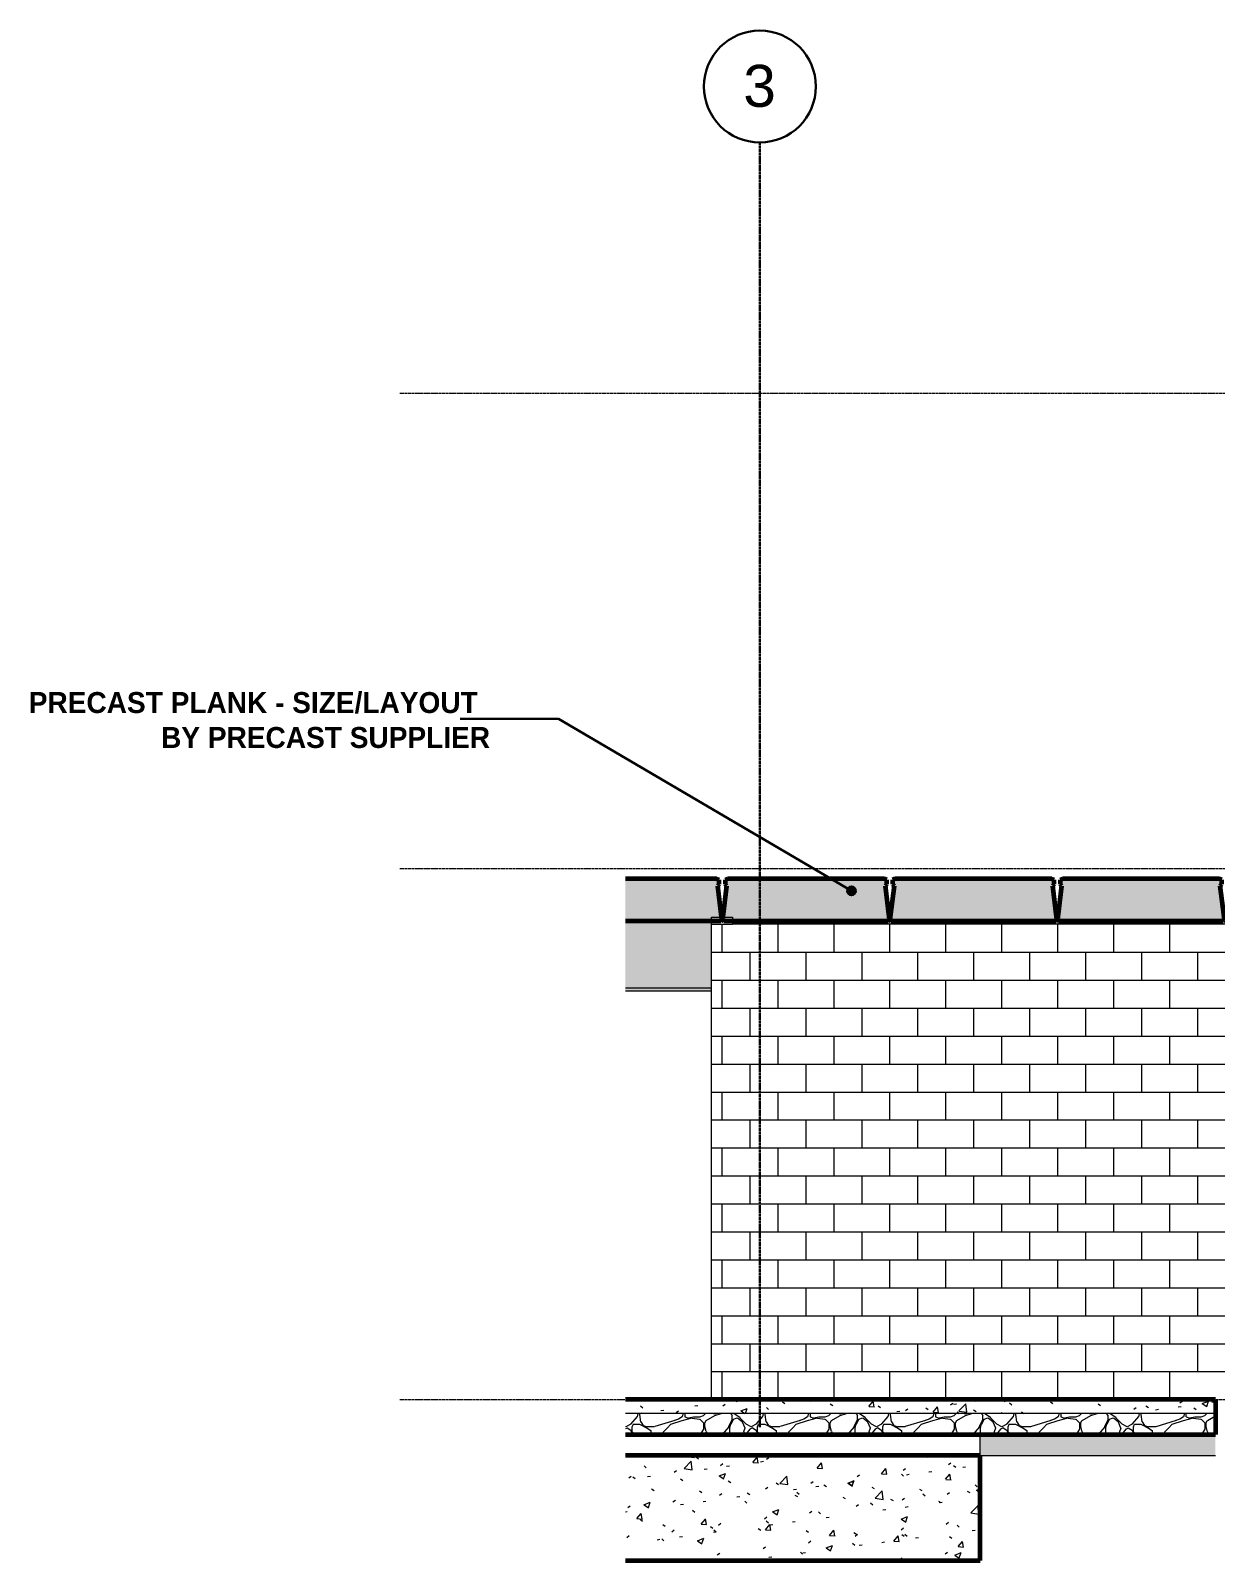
# Model space of a CAD drawing. Header units: inches. Extents: x 2619 to 6090, y -258 to 503.
# Drawn here: x 2618.8 to 2957.6, y -198 to 239.7 of the extents above; entities that cross this region are included whole.
import ezdxf

# ---------------------------------------------------------------- set-up
doc = ezdxf.new("R2010")
doc.units = ezdxf.units.IN
doc.header["$MEASUREMENT"] = 0
doc.linetypes.add('Grid Line 1_2_', pattern=[0.875, 0.5, -0.125, 0.125, -0.125])
for name, color, linetype, lineweight in [('A-ANNO-IDEN', 131, 'Continuous', 30), ('A-FLOR', 192, 'Continuous', 18), ('A-FLOR-LEVL', 51, 'Continuous', 9), ('A-FLOR-MCUT', 51, 'Continuous', 18), ('A-FLOR-PATT', 8, 'Continuous', 60), ('A-WALL-PATT', 111, 'Continuous', 18), ('S-BEAM', 12, 'Continuous', 9), ('S-FNDN', 32, 'Continuous', 18), ('S-GRID', 1, 'Continuous', 9), ('S-GRID-IDEN', 1, 'Continuous', 30)]:
    doc.layers.add(name, color=color, linetype=linetype, lineweight=lineweight)
doc.styles.add('Arial', font='arial.ttf', dxfattribs={"height": 12})
doc.styles.add('Century Gothic_B', font='', dxfattribs={"height": 6})
doc.styles.get('Century Gothic_B').set_extended_font_data('Century Gothic', bold=True)
pattern_1 = [(50, (3697.257, 0), (18.36206, -1.60683), [1.92, -21.12]), (355, (3697.257, 0), (-3.55226, 19.25587), [1.536, -16.896]), (100.451, (3698.787, -0.134), (14.8102, 17.6493), [1.632, -17.949]), (46.184, (3697.257, 5.12), (27.32125, -4.2376), [2.88, -31.68]), (96.636, (3699.534, 4.767), (23.9275, 24.9372), [2.448, -26.924]), (351.184, (3697.257, 5.12), (23.92765, 24.9374), [2.304, -25.344]), (21, (3699.817, 3.84), (15.2808, -10.30746), [1.92, -21.12]), (326, (3699.817, 3.84), (6.22856, 18.56374), [1.536, -16.896]), (71.451, (3701.09, 2.981), (21.50985, 8.25628), [1.632, -17.949]), (37.5, (3697.257, 0), (0.311095, 8.522537), [0.845, -15.846, 0.845, -16.307, -16.96]), (37.5, (3697.257, 0), (0.311095, 8.522537), [-33.843, 0.845, -16.115]), (7.5, (3697.257, 0), (6.73464, 10.09743), [0.845, -8.934, 0.845, -15.462, -6.464]), (7.5, (3697.257, 0), (6.73464, 10.09743), [-26.086, 0.845, -5.619]), (327.5, (3691.548, 0), (13.666107, -0.577186), [0.845, -5.555, 0.845, -19.123, -26.496]), (327.5, (3691.548, 0), (13.666107, -0.577186), [-26.368, 0.845, -25.651]), (317.5, (3688.988, 0), (14.92985, 2.56286), [0.845, -7.475, 0.845, -12.416, -18.816]), (317.5, (3688.988, 0), (14.92985, 2.56286), [-21.581, 0.845, -17.971])]
pattern_2 = [(0, (2816.511, -152), (0, 8), []), (90, (2816.511, -152), (-8, 8), [8, -8])]

# ---------------------------------------------------------------- blocks, each defined once
blk = doc.blocks.new('Zapata-Rectangular - FT106 - 10-6x10-6x2-6-1717655-ELEVATION - RAMP - WEST WALL')
at = {"layer": 'S-FNDN', "lineweight": 9}
h = blk.add_hatch(dxfattribs=at)
h.set_pattern_fill('FP_1', color=256, style=0, pattern_type=2)
h.set_pattern_definition(pattern_1)
h.paths.add_polyline_path([(2788.86, -198), (2890.32, -198), (2890.32, -168), (2788.86, -168)], flags=0)
at = {"layer": 'S-FNDN', "lineweight": 60}
for p, q in [((2890.32, -168), (2788.86, -168)), ((2890.32, -198), (2890.32, -168)), ((2788.86, -198), (2890.32, -198))]:
    blk.add_line(p, q, dxfattribs=at)
blk = doc.blocks.new('034100 - Precast Structural Concrete - Solid Plank - 12_-1871086-ELEVATION - RAMP - WEST WALL')
at = {"layer": 'S-BEAM', "transparency": 33554432}
blk.add_hatch(color=10, dxfattribs=at).paths.add_polyline_path([(3104.26, -15), (3151.31, -15), (3151.68, -14.69), (3151.73, -14.21), (3151.55, -14.21), (3151.55, -13.74), (3150.49, -4.97), (3150.88, -4.57), (3150.88, -3.31), (3150.19, -3), (3105.38, -3), (3104.69, -3.31), (3104.69, -4.57), (3105.08, -4.97), (3104.02, -13.82), (3104.02, -14.21), (3103.84, -14.21), (3103.88, -14.69)], flags=0)
at = {"layer": 'S-BEAM', "lineweight": 60}
for p, q in [((3105.38, -3), (3104.69, -3.31)), ((3104.69, -3.31), (3104.69, -4.57)), ((3150.19, -3), (3105.38, -3)), ((3150.88, -3.31), (3150.19, -3)), ((3150.88, -4.57), (3150.88, -3.31)), ((3105.08, -4.97), (3104.02, -13.74)), ((3104.69, -4.57), (3105.08, -4.97)), ((3150.49, -4.97), (3150.88, -4.57)), ((3151.55, -13.74), (3150.49, -4.97)), ((3104.02, -14.21), (3103.84, -14.21)), ((3103.84, -14.21), (3103.88, -14.69)), ((3103.88, -14.69), (3104.26, -15)), ((3104.02, -13.74), (3104.02, -13.82)), ((3104.02, -13.82), (3104.02, -14.21)), ((3104.26, -15), (3151.31, -15)), ((3151.31, -15), (3151.68, -14.69)), ((3151.55, -14.21), (3151.55, -13.74)), ((3151.73, -14.21), (3151.55, -14.21)), ((3151.68, -14.69), (3151.73, -14.21))]:
    blk.add_line(p, q, dxfattribs=at)
blk = doc.blocks.new('034100 - Precast Structural Concrete - Solid Plank - 12_-V1-ELEVATION - RAMP - WEST WALL')
at = {"layer": 'S-BEAM', "transparency": 33554432}
blk.add_hatch(color=10, dxfattribs=at).paths.add_polyline_path([(2816.14, -15), (2816.51, -14.69), (2816.55, -14.21), (2816.37, -14.21), (2816.37, -13.74), (2815.31, -4.97), (2815.71, -4.57), (2815.71, -3.31), (2815.01, -3), (2788.86, -3), (2788.86, -15)], flags=0)
at = {"layer": 'S-BEAM', "lineweight": 60}
for p, q in [((2815.01, -3), (2788.86, -3)), ((2815.71, -3.31), (2815.01, -3)), ((2815.71, -4.57), (2815.71, -3.31)), ((2815.31, -4.97), (2815.71, -4.57)), ((2816.37, -13.74), (2815.31, -4.97)), ((2788.86, -15), (2816.14, -15)), ((2816.14, -15), (2816.51, -14.69)), ((2816.37, -14.21), (2816.37, -13.74)), ((2816.55, -14.21), (2816.37, -14.21)), ((2816.51, -14.69), (2816.55, -14.21))]:
    blk.add_line(p, q, dxfattribs=at)
blk = doc.blocks.new('Thickened Slab - TS-1726195-ELEVATION - RAMP - WEST WALL')
at = {"layer": 'S-BEAM', "transparency": 33554432}
blk.add_hatch(color=9, dxfattribs=at).paths.add_polyline_path([(2957.55, -168), (2957.55, -162), (2890.32, -162), (2890.32, -168)], flags=0)
at = {"layer": 'S-BEAM', "color": 254}
for q in [(2890.32, -162), (2957.55, -168)]:
    blk.add_line((2890.32, -168), q, dxfattribs=at)
blk = doc.blocks.new('Grid - Grid Head - Circle-1738874-ELEVATION - RAMP - WEST WALL')
at = {"layer": 'S-GRID-IDEN'}
for start, end in [(0, 180), (180, 360)]:
    blk.add_arc((3481.32, 223.69), 16, start, end, dxfattribs=at)

msp = doc.modelspace()

# ---------------------------------------------------------------- hatches: boundary and pattern name
at = {"layer": 'A-ANNO-IDEN'}
h = msp.add_hatch(color=256, dxfattribs=at)
edge = h.paths.add_edge_path(flags=0)
edge.add_arc((2853.51304, -6.44832), 1.25, 0, 360)
at = {"layer": 'A-FLOR-PATT', "lineweight": 9}
h = msp.add_hatch(dxfattribs=at)
h.set_pattern_fill('FP_1', color=256, style=0, pattern_type=2)
h.set_pattern_definition(pattern_1)
h.paths.add_polyline_path([(2788.86122, -156), (2957.55421, -156), (2957.55421, -152), (2788.86122, -152)], flags=0)
h = msp.add_hatch(dxfattribs=at)
h.set_pattern_fill('FP_2', color=256, style=0, pattern_type=2)
h.set_pattern_definition([(212.005, (3695.107, 5.375), (-107.493804, -71.661392), [3.38, -334.649]), (213.69, (3697.257, 6.808), (-35.83118, -35.83137), [2.584, -126.607]), (198.435, (3698.332, 7.166), (-71.66161, -35.8312), [1.133, -112.175]), (180, (3699.765, 7.166), (-4e-15, -35.831), [1.433, -34.398]), (161.565, (3700.84, 6.808), (-35.83082, -0.00028), [1.133, -112.175]), (333.435, (3701.198, 32.606), (35.83075, 3e-05), [1.602, -78.518]), (296.565, (3700.84, 33.323), (35.83072, -35.83079), [0.801, -79.319]), (270, (3700.84, 35.114), (35.831, 2e-15), [1.792, -34.039]), (186.34, (3701.198, 11.824), (-286.648447, -35.830206), [3.245, -321.219]), (296.565, (3709.081, 34.039), (35.83072, -35.83079), [0.801, -79.319]), (303.69, (3708.364, 35.114), (35.83137, -35.83118), [1.292, -127.899]), (229.399, (3714.097, 19.349), (-179.154167, -214.986598), [3.303, -327.042]), (243.435, (3715.172, 21.499), (3e-05, -35.83075), [2.404, -77.717]), (213.69, (3727.713, 17.557), (-35.83118, -35.83137), [1.292, -127.899]), (33.69, (3716.964, 7.525), (35.83118, 35.83137), [1.292, -127.899]), (0, (3716.247, 7.525), (0, 35.831), [0.717, -35.114]), (333.435, (3715.531, 7.883), (35.83075, 3e-05), [0.801, -79.319]), (284.036, (3715.172, 9.316), (35.8303, -107.4934), [1.477, -146.258]), (270, (3715.172, 10.033), (35.831, 2e-15), [0.717, -35.114]), (243.435, (3715.172, 10.749), (3e-05, -35.83075), [0.801, -79.319]), (135, (3715.172, 11.108), (-35.8305, 0), [0.507, -50.166]), (90, (3715.172, 10.75), (-35.831, 2e-15), [0.358, -35.473]), (18.435, (3728.071, 27.232), (71.66161, 35.8312), [2.266, -111.042]), (6.34, (3730.221, 27.948), (286.648447, 35.830206), [3.245, -321.219]), (180, (3728.788, 19.35), (-4e-15, -35.831), [2.15, -33.681]), (197.354, (3734.521, 21.14), (-107.493431, -35.8316094), [6.006, -594.631]), (198.435, (3735.596, 21.499), (-71.66161, -35.8312), [1.133, -112.175]), (213.69, (3736.671, 22.215), (-35.83118, -35.83137), [1.292, -127.899]), (251.565, (3737.029, 23.29), (0.00028, -35.83082), [1.133, -112.175]), (243.435, (3737.388, 24.007), (3e-05, -35.83075), [0.801, -79.319]), (270, (3737.388, 24.723), (35.831, 2e-15), [0.717, -35.114]), (293.199, (3736.313, 27.232), (35.831543, -71.661411), [2.729, -270.152]), (315, (3735.238, 28.307), (35.8305, 0), [1.52, -49.153]), (0, (3733.446, 28.307), (0, 35.831), [1.792, -34.039]), (341.565, (3725.563, 19.707), (35.83082, 0.00028), [1.133, -112.175]), (303.69, (3724.847, 20.782), (35.83137, -35.83118), [1.292, -127.899]), (279.462, (3724.488, 22.932), (35.83041, -179.15515), [2.18, -215.772]), (270, (3724.488, 25.082), (35.831, 2e-15), [2.15, -33.681]), (239.036, (3725.563, 26.873), (-35.831504, -71.662247), [2.089, -206.84]), (188.13, (3728.071, 27.232), (-214.986547, -35.830414), [2.534, -250.83]), (116.565, (3701.556, 26.157), (-35.83072, 35.83079), [0.801, -79.319]), (135, (3702.273, 25.44), (-35.8305, 0), [1.013, -49.659]), (168.69, (3704.065, 25.082), (-35.83081, 4e-05), [1.827, -180.876]), (191.31, (3705.856, 25.44), (-143.32418, -35.831175), [1.827, -180.876]), (194.036, (3707.289, 25.798), (-107.4934, -35.8303), [1.477, -146.258]), (236.31, (3708.006, 26.873), (-35.83077, -71.66232), [1.292, -127.899]), (236.31, (3708.723, 27.948), (-35.83077, -71.66232), [1.292, -127.899]), (270, (3708.723, 29.023), (35.831, 2e-15), [1.075, -34.756]), (291.801, (3708.006, 30.815), (35.83089, -71.662315), [1.93, -191.026]), (116.565, (3708.364, 23.29), (-35.83072, 35.83079), [1.602, -78.518]), (168.69, (3710.156, 22.932), (-35.83081, 4e-05), [1.827, -180.876]), (194.036, (3711.589, 23.29), (-107.4934, -35.8303), [1.477, -146.258]), (225, (3712.664, 24.365), (0, -35.8305), [1.52, -49.153]), (251.565, (3713.022, 25.44), (0.00028, -35.83082), [1.133, -112.175]), (296.565, (3712.306, 26.873), (35.83072, -35.83079), [1.602, -78.518]), (315, (3711.59, 27.59), (35.8305, 0), [1.013, -49.659]), (326.31, (3710.514, 28.307), (71.66232, -35.83077), [1.292, -127.899]), (0, (3709.798, 28.307), (0, 35.831), [0.717, -35.114]), (33.69, (3708.723, 27.59), (35.83118, 35.83137), [1.292, -127.899]), (71.565, (3708.364, 26.515), (-0.00028, 35.83082), [1.133, -112.175]), (63.435, (3708.006, 25.798), (-3e-05, 35.83075), [0.801, -79.319]), (71.565, (3707.648, 24.723), (-0.00028, 35.83082), [1.133, -112.175]), (104.036, (3707.648, 23.29), (-35.8303, 107.4934), [1.477, -146.258]), (45, (3706.93, 22.574), (0, 35.8305), [1.013, -49.659]), (18.435, (3705.856, 22.215), (71.66161, 35.8312), [1.133, -112.175]), (0, (3704.065, 22.215), (0, 35.831), [1.792, -34.039]), (14.036, (3702.631, 21.857), (107.4934, 35.8303), [1.477, -146.258]), (341.565, (3701.556, 22.215), (35.83082, 0.00028), [1.133, -112.175]), (270, (3701.556, 23.29), (35.831, 2e-15), [1.075, -34.756]), (225, (3702.63, 24.365), (0, -35.8305), [1.52, -49.153]), (198.435, (3704.781, 25.082), (-71.66161, -35.8312), [2.266, -111.042]), (180, (3706.573, 25.082), (-4e-15, -35.831), [1.792, -34.039]), (153.435, (3707.289, 24.723), (-35.83075, -3e-05), [0.801, -79.319]), (206.565, (3720.905, 18.99), (-35.83079, -35.83072), [0.801, -79.319]), (146.31, (3721.98, 18.274), (-71.66232, 35.83077), [1.292, -127.899]), (119.745, (3723.413, 15.766), (-107.493337, 179.1553), [2.889, -285.99]), (95.711, (3723.772, 12.183), (-35.832982, 322.478861), [3.601, -356.497]), (90, (3723.772, 11.824), (-35.831, 2e-15), [0.358, -35.473]), (63.435, (3723.413, 11.108), (-3e-05, 35.83075), [0.801, -79.319]), (26.565, (3722.697, 10.749), (35.83079, 35.83072), [0.801, -79.319]), (0, (3721.622, 10.75), (0, 35.831), [1.075, -34.756]), (0, (3721.264, 10.75), (0, 35.831), [0.358, -35.473]), (0, (3720.547, 10.75), (0, 35.831), [0.717, -35.114]), (326.31, (3719.472, 11.466), (71.66232, -35.83077), [1.292, -127.899]), (333.435, (3718.755, 11.824), (35.83075, 3e-05), [0.801, -79.319]), (284.036, (3718.397, 13.257), (35.8303, -107.4934), [1.477, -146.258]), (270, (3718.397, 13.974), (35.831, 2e-15), [0.717, -35.114]), (270, (3718.397, 15.05), (35.831, 2e-15), [1.075, -34.756]), (258.69, (3718.755, 16.841), (-4e-05, -35.83081), [1.827, -180.876]), (231.34, (3720.189, 18.632), (-107.49363, -143.32405), [2.294, -227.136]), (270, (3727.713, 17.916), (35.831, 2e-15), [0.358, -35.473]), (270, (3727.713, 18.274), (35.831, 2e-15), [0.358, -35.473]), (326.31, (3726.638, 18.99), (71.66232, -35.83077), [1.292, -127.899]), (333.435, (3724.488, 20.065), (35.83075, 3e-05), [2.404, -77.717]), (0, (3722.697, 20.065), (0, 35.831), [1.792, -34.039]), (63.435, (3722.338, 19.349), (-3e-05, 35.83075), [0.801, -79.319]), (90, (3722.338, 17.916), (-35.831, 2e-15), [1.433, -34.398]), (135, (3723.413, 16.84), (-35.8305, 0), [1.52, -49.153]), (161.565, (3724.488, 16.482), (-35.83082, -0.00028), [1.133, -112.175]), (180, (3725.563, 16.482), (-4e-15, -35.831), [1.075, -34.756]), (198.435, (3726.638, 16.841), (-71.66161, -35.8312), [1.133, -112.175]), (351.87, (3712.664, 36.189), (35.83108, -0.00022), [5.067, -248.296]), (14.036, (3711.231, 35.831), (107.4934, 35.8303), [1.477, -146.258]), (53.13, (3710.156, 34.398), (71.66259, 107.49307), [1.792, -177.364]), (95.194, (3710.514, 30.456), (-35.828378, 358.310784), [3.958, -391.809]), (101.31, (3710.873, 28.665), (-35.831175, 143.32418), [1.827, -180.876]), (143.13, (3712.306, 27.59), (-107.49307, 71.66259), [1.792, -177.364]), (161.565, (3713.381, 27.232), (-35.83082, -0.00028), [1.133, -112.175]), (198.435, (3714.456, 27.59), (-71.66161, -35.8312), [1.133, -112.175]), (225, (3716.247, 29.38), (0, -35.8305), [2.534, -48.139]), (228.814, (3718.755, 32.248), (-214.98656, -250.817445), [3.809, -377.08]), (251.565, (3719.114, 33.323), (0.00028, -35.83082), [1.133, -112.175]), (270, (3719.114, 33.68), (35.831, 2e-15), [0.358, -35.473]), (288.435, (3718.755, 34.756), (35.8312, -71.66161), [1.133, -112.175]), (326.31, (3717.68, 35.473), (71.66232, -35.83077), [1.292, -127.899]), (90, (3701.198, 26.873), (-35.831, 2e-15), [2.508, -33.323]), (338.199, (3706.215, 31.531), (107.493345, -35.82989), [1.93, -191.026]), (0, (3704.065, 31.53), (0, 35.831), [2.15, -33.681]), (30.964, (3702.273, 30.456), (107.492436, 71.66234), [2.089, -206.84]), (45, (3701.198, 29.38), (0, 35.8305), [1.52, -49.153]), (90, (3695.465, 15.407), (-35.831, 2e-15), [2.508, -33.323]), (116.565, (3696.54, 13.257), (-35.83072, 35.83079), [2.404, -77.717]), (153.435, (3698.69, 12.183), (-35.83075, -3e-05), [2.404, -77.717]), (180, (3700.482, 12.183), (-4e-15, -35.831), [1.792, -34.039]), (218.66, (3702.273, 13.616), (-35.830982, -35.83138), [2.294, -227.136]), (231.34, (3703.706, 15.407), (-107.49363, -143.32405), [2.294, -227.136]), (213.69, (3705.856, 16.841), (-35.83118, -35.83137), [2.584, -126.607]), (239.036, (3706.931, 18.632), (-35.831504, -71.662247), [2.089, -206.84]), (270, (3706.93, 19.35), (35.831, 2e-15), [0.717, -35.114]), (270, (3706.93, 20.424), (35.831, 2e-15), [1.075, -34.756]), (315, (3705.856, 21.5), (35.8305, 0), [1.52, -49.153]), (350.538, (3703.706, 21.857), (35.83158, 0.00053), [2.18, -215.772]), (14.036, (3700.84, 21.14), (107.4934, 35.8303), [2.955, -144.78]), (18.435, (3697.615, 20.065), (71.66161, 35.8312), [3.399, -109.908]), (45, (3696.54, 18.99), (0, 35.8305), [1.52, -49.153]), (45, (3695.465, 17.916), (0, 35.8305), [1.52, -49.153]), (108.435, (3703.348, 10.033), (-35.8312, 71.66161), [2.266, -111.042]), (126.87, (3704.423, 8.599), (-35.830664, 35.830736), [1.792, -177.364]), (146.31, (3705.498, 7.883), (-71.66232, 35.83077), [1.292, -127.899]), (161.565, (3706.573, 7.525), (-35.83082, -0.00028), [1.133, -112.175]), (135, (3707.648, 6.45), (-35.8305, 0), [1.52, -49.153]), (161.565, (3708.723, 6.091), (-35.83082, -0.00028), [1.133, -112.175]), (180, (3709.798, 6.09), (-4e-15, -35.831), [1.075, -34.756]), (206.565, (3710.514, 6.45), (-35.83079, -35.83072), [0.801, -79.319]), (206.565, (3711.947, 7.166), (-35.83079, -35.83072), [1.602, -78.518]), (189.462, (3714.097, 7.525), (-179.15515, -35.83041), [2.18, -215.772]), (243.435, (3714.814, 8.958), (3e-05, -35.83075), [1.602, -78.518]), (270, (3714.814, 9.316), (35.831, 2e-15), [0.358, -35.473]), (270, (3714.814, 10.033), (35.831, 2e-15), [0.717, -35.114]), (326.31, (3713.739, 12.183), (71.66232, -35.83077), [1.292, -127.899]), (327.995, (3710.873, 13.974), (179.15626, -107.492233), [3.38, -334.649]), (329.036, (3709.081, 15.049), (71.662247, -35.831504), [2.089, -206.84]), (341.565, (3706.931, 15.766), (35.83082, 0.00028), [2.266, -111.042]), (0, (3705.498, 15.766), (0, 35.831), [1.433, -34.398]), (33.69, (3704.423, 15.049), (35.83118, 35.83137), [1.292, -127.899]), (53.13, (3703.348, 13.616), (71.66259, 107.49307), [1.792, -177.364]), (63.435, (3702.631, 12.183), (-3e-05, 35.83075), [1.602, -78.518]), (225, (3719.114, 9.316), (0, -35.8305), [1.52, -49.153]), (236.31, (3719.83, 10.391), (-35.83077, -71.66232), [1.292, -127.899]), (270, (3719.83, 10.75), (35.831, 2e-15), [0.358, -35.473]), (315, (3719.114, 11.466), (35.8305, 0), [1.013, -49.659]), (333.435, (3717.68, 12.183), (35.83075, 3e-05), [1.602, -78.518]), (18.435, (3715.531, 11.466), (71.66161, 35.8312), [2.266, -111.042]), (75.964, (3715.172, 10.033), (9e-05, 35.83076), [1.477, -146.258]), (71.565, (3699.048, 3.225), (-0.00028, 35.83082), [1.133, -112.175]), (135, (3699.765, 2.508), (-35.8305, 0), [1.013, -49.659]), (146.31, (3700.84, 1.792), (-71.66232, 35.83077), [1.292, -127.899]), (153.435, (3702.273, 1.075), (-35.83075, -3e-05), [1.602, -78.518]), (180, (3702.63, 1.075), (-4e-15, -35.831), [0.358, -35.473]), (161.565, (3703.706, 0.717), (-35.83082, -0.00028), [1.133, -112.175]), (180, (3705.14, 0.717), (-4e-15, -35.831), [1.433, -34.398]), (198.435, (3706.215, 1.075), (-71.66161, -35.8312), [1.133, -112.175]), (210.964, (3708.006, 2.15), (-107.492436, -71.66234), [2.089, -206.84]), (206.565, (3708.723, 2.508), (-35.83079, -35.83072), [0.801, -79.319]), (251.565, (3709.081, 3.583), (0.00028, -35.83082), [1.133, -112.175]), (303.69, (3708.364, 4.658), (35.83137, -35.83118), [1.292, -127.899]), (306.87, (3707.289, 6.091), (35.830664, -35.830736), [1.792, -177.364]), (323.13, (3705.856, 7.166), (107.49307, -71.66259), [1.792, -177.364]), (345.964, (3704.423, 7.525), (35.83076, -9e-05), [1.477, -146.258]), (18.435, (3703.348, 7.166), (71.66161, 35.8312), [1.133, -112.175]), (30.964, (3701.556, 6.091), (107.492436, 71.66234), [2.089, -206.84]), (39.806, (3699.407, 4.3), (35.830853, 35.831773), [2.798, -277.051]), (135, (3710.156, 1.075), (-35.8305, 0), [0.507, -50.166]), (153.435, (3710.873, 0.717), (-35.83075, -3e-05), [0.801, -79.319]), (191.31, (3712.664, 1.075), (-143.32418, -35.831175), [1.827, -180.876]), (165.964, (3714.097, 0.717), (-35.83076, 9e-05), [1.477, -146.258]), (175.236, (3718.397, 0.358), (-35.830803, -0.000191), [4.315, -427.148]), (206.565, (3719.114, 0.717), (-35.83079, -35.83072), [0.801, -79.319]), (225, (3719.83, 1.433), (0, -35.8305), [1.013, -49.659]), (270, (3719.83, 3.225), (35.831, 2e-15), [1.792, -34.039]), (270, (3719.83, 4.3), (35.831, 2e-15), [1.075, -34.756]), (308.66, (3718.397, 6.091), (35.83138, -35.830982), [2.294, -227.136]), (338.199, (3716.606, 6.808), (107.493345, -35.82989), [1.93, -191.026]), (348.69, (3714.814, 7.166), (35.83081, -4e-05), [1.827, -180.876]), (18.435, (3711.589, 6.091), (71.66161, 35.8312), [3.399, -109.908]), (36.87, (3710.156, 5.016), (35.830736, 35.830664), [1.792, -177.364]), (68.199, (3709.439, 3.225), (35.82989, 107.493345), [1.93, -191.026]), (101.31, (3709.798, 1.433), (-35.831175, 143.32418), [1.827, -180.876]), (348.69, (3706.573, 35.473), (35.83081, -4e-05), [1.827, -180.876]), (354.806, (3702.631, 35.831), (35.831151, 0.000268), [3.958, -391.809]), (0, (3701.556, 35.83), (0, 35.831), [1.075, -34.756]), (45, (3700.84, 35.114), (0, 35.8305), [1.013, -49.659]), (180, (3703.706, 31.89), (-4e-15, -35.831), [1.075, -34.756]), (188.13, (3706.215, 32.248), (-214.986547, -35.830414), [2.534, -250.83]), (172.875, (3709.081, 31.89), (-35.830658, 0.000238), [2.889, -285.99]), (225, (3709.44, 32.248), (0, -35.8305), [0.507, -50.166]), (270, (3709.44, 33.323), (35.831, 2e-15), [1.075, -34.756]), (161.565, (3720.905, 34.398), (-35.83082, -0.00028), [1.133, -112.175]), (180, (3722.338, 34.398), (-4e-15, -35.831), [1.433, -34.398]), (198.435, (3723.413, 34.756), (-71.66161, -35.8312), [1.133, -112.175]), (170.538, (3725.563, 34.398), (-35.83158, -0.00053), [2.18, -215.772]), (213.69, (3726.638, 35.114), (-35.83118, -35.83137), [1.292, -127.899]), (270, (3726.638, 35.473), (35.831, 2e-15), [0.358, -35.473]), (296.565, (3726.28, 36.189), (35.83072, -35.83079), [0.801, -79.319]), (341.565, (3724.13, 36.906), (35.83082, 0.00028), [2.266, -111.042]), (341.565, (3721.98, 37.623), (35.83082, 0.00028), [2.266, -111.042]), (14.036, (3720.547, 37.264), (107.4934, 35.8303), [1.477, -146.258]), (45, (3719.472, 36.19), (0, 35.8305), [1.52, -49.153]), (104.036, (3719.83, 34.756), (-35.8303, 107.4934), [1.477, -146.258]), (0, (3691.882, 3.583), (0, 35.831), [0.358, -35.473]), (315, (3691.165, 4.3), (35.8305, 0), [1.013, -49.659]), (274.764, (3690.807, 8.599), (35.833932, -394.141596), [4.315, -427.148]), (255.964, (3691.165, 10.033), (-9e-05, -35.83076), [1.477, -146.258]), (225, (3691.882, 10.75), (0, -35.8305), [1.013, -49.659]), (198.435, (3695.107, 11.824), (-71.66161, -35.8312), [3.399, -109.908]), (180, (3695.465, 11.824), (-4e-15, -35.831), [0.358, -35.473]), (171.87, (3697.973, 11.466), (-35.83108, 0.00022), [2.534, -250.83]), (146.31, (3702.273, 11.108), (-71.66232, 35.83077), [1.292, -127.899]), (108.435, (3702.99, 8.958), (-35.8312, 71.66161), [2.266, -111.042]), (90, (3702.99, 8.6), (-35.831, 2e-15), [0.358, -35.473]), (71.565, (3702.631, 7.525), (-0.00028, 35.83082), [1.133, -112.175]), (26.565, (3701.915, 7.166), (35.83079, 35.83072), [0.801, -79.319]), (18.435, (3700.84, 6.808), (71.66161, 35.8312), [1.133, -112.175]), (126.87, (3720.189, 4.3), (-35.830664, 35.830736), [1.792, -177.364]), (123.69, (3720.905, 3.225), (-35.83137, 35.83118), [1.292, -127.899]), (149.036, (3722.697, 2.15), (-71.662247, 35.831504), [2.089, -206.84]), (168.69, (3724.488, 1.792), (-35.83081, 4e-05), [1.827, -180.876]), (213.69, (3725.563, 2.508), (-35.83118, -35.83137), [1.292, -127.899]), (251.565, (3725.922, 3.583), (0.00028, -35.83082), [1.133, -112.175]), (270, (3725.922, 3.94), (35.831, 2e-15), [0.358, -35.473]), (279.462, (3725.563, 6.091), (35.83041, -179.15515), [2.18, -215.772]), (243.435, (3725.922, 6.808), (3e-05, -35.83075), [0.801, -79.319]), (270, (3725.922, 7.166), (35.831, 2e-15), [0.358, -35.473]), (296.565, (3724.847, 9.316), (35.83072, -35.83079), [2.404, -77.717]), (329.036, (3723.055, 10.391), (71.662247, -35.831504), [2.089, -206.84]), (8.13, (3720.547, 10.033), (214.986547, 35.830414), [2.534, -250.83]), (45, (3719.114, 8.6), (0, 35.8305), [2.027, -48.646]), (45, (3718.397, 7.883), (0, 35.8305), [1.013, -49.659]), (90, (3718.397, 6.808), (-35.831, 2e-15), [1.075, -34.756]), (123.69, (3719.114, 5.733), (-35.83137, 35.83118), [1.292, -127.899]), (101.31, (3724.488, 12.183), (-35.831175, 143.32418), [1.827, -180.876]), (108.435, (3724.847, 11.108), (-35.8312, 71.66161), [1.133, -112.175]), (135, (3725.205, 10.75), (-35.8305, 0), [0.507, -50.166]), (180, (3726.28, 10.75), (-4e-15, -35.831), [1.075, -34.756]), (213.69, (3727.355, 11.466), (-35.83118, -35.83137), [1.292, -127.899]), (187.125, (3730.221, 11.824), (-250.817593, -35.83071), [2.889, -285.99]), (236.31, (3730.938, 12.899), (-35.83077, -71.66232), [1.292, -127.899]), (270, (3730.938, 13.257), (35.831, 2e-15), [0.358, -35.473]), (288.435, (3730.58, 14.332), (35.8312, -71.66161), [1.133, -112.175]), (285.945, (3729.863, 16.841), (35.830585, -107.493543), [2.609, -258.245]), (315, (3729.146, 17.557), (35.8305, 0), [1.013, -49.659]), (18.435, (3728.071, 17.199), (71.66161, 35.8312), [1.133, -112.175]), (29.745, (3725.563, 15.766), (179.1553, 107.493337), [2.889, -285.99]), (18.435, (3724.488, 15.407), (71.66161, 35.8312), [1.133, -112.175]), (75.964, (3724.13, 13.974), (9e-05, 35.83076), [1.477, -146.258]), (180, (3713.74, 23.29), (-4e-15, -35.831), [1.075, -34.756]), (180, (3714.456, 23.29), (-4e-15, -35.831), [0.717, -35.114]), (135, (3715.172, 22.574), (-35.8305, 0), [1.013, -49.659]), (90, (3715.172, 21.5), (-35.831, 2e-15), [1.075, -34.756]), (26.565, (3709.798, 15.766), (35.83079, 35.83072), [2.404, -77.717]), (341.565, (3708.723, 16.124), (35.83082, 0.00028), [1.133, -112.175]), (300.964, (3707.648, 17.916), (71.66234, -107.492436), [2.089, -206.84]), (71.565, (3714.456, 18.99), (-0.00028, 35.83082), [1.133, -112.175]), (90, (3714.456, 17.2), (-35.831, 2e-15), [1.792, -34.039]), (123.69, (3715.172, 16.124), (-35.83137, 35.83118), [1.292, -127.899]), (153.435, (3716.606, 15.407), (-35.83075, -3e-05), [1.602, -78.518]), (198.435, (3717.68, 15.766), (-71.66161, -35.8312), [1.133, -112.175]), (243.435, (3718.039, 16.482), (3e-05, -35.83075), [0.801, -79.319]), (255.964, (3718.397, 17.916), (-9e-05, -35.83076), [1.477, -146.258]), (251.565, (3718.755, 18.99), (0.00028, -35.83082), [1.133, -112.175]), (291.801, (3718.039, 20.782), (35.83089, -71.662315), [1.93, -191.026]), (323.13, (3716.606, 21.857), (107.49307, -71.66259), [1.792, -177.364]), (18.435, (3715.531, 21.499), (71.66161, 35.8312), [1.133, -112.175]), (63.435, (3714.814, 20.065), (-3e-05, 35.83075), [1.602, -78.518]), (135, (3711.947, 13.616), (-35.8305, 0), [1.52, -49.153]), (149.036, (3713.739, 12.541), (-71.662247, 35.831504), [2.089, -206.84]), (146.31, (3714.814, 11.824), (-71.66232, 35.83077), [1.292, -127.899]), (180, (3715.53, 11.824), (-4e-15, -35.831), [0.717, -35.114]), (210.964, (3717.322, 12.899), (-107.492436, -71.66234), [2.089, -206.84]), (243.435, (3717.68, 13.616), (3e-05, -35.83075), [0.801, -79.319]), (303.69, (3716.964, 14.691), (35.83137, -35.83118), [1.292, -127.899]), (321.34, (3715.172, 16.124), (143.32405, -107.49363), [2.294, -227.136]), (345.964, (3713.739, 16.482), (35.83076, -9e-05), [1.477, -146.258]), (11.31, (3711.947, 16.124), (143.32418, 35.831175), [1.827, -180.876]), (26.565, (3711.231, 15.766), (35.83079, 35.83072), [0.801, -79.319]), (71.565, (3710.873, 14.691), (-0.00028, 35.83082), [1.133, -112.175]), (15.945, (3710.156, 22.574), (107.493543, 35.830585), [2.609, -258.245]), (29.745, (3707.648, 21.14), (179.1553, 107.493337), [2.889, -285.99]), (63.435, (3707.289, 20.424), (-3e-05, 35.83075), [0.801, -79.319]), (90, (3707.29, 19.35), (-35.831, 2e-15), [1.075, -34.756]), (104.036, (3707.648, 17.916), (-35.8303, 107.4934), [1.477, -146.258]), (120.964, (3708.723, 16.124), (-71.66234, 107.492436), [2.089, -206.84]), (153.435, (3728.788, 35.114), (-35.83075, -3e-05), [0.801, -79.319]), (180, (3729.505, 35.114), (-4e-15, -35.831), [0.717, -35.114]), (209.745, (3732.013, 36.548), (-179.1553, -107.493337), [2.889, -285.99]), (225, (3733.446, 37.98), (0, -35.8305), [2.027, -48.646]), (239.036, (3734.521, 39.772), (-35.831504, -71.662247), [2.089, -206.84]), (239.036, (3735.596, 41.564), (-35.831504, -71.662247), [2.089, -206.84]), (270, (3735.596, 41.922), (35.831, 2e-15), [0.358, -35.473]), (333.435, (3734.879, 42.281), (35.83075, 3e-05), [0.801, -79.319]), (0, (3733.804, 42.28), (0, 35.831), [1.075, -34.756]), (45, (3732.73, 41.206), (0, 35.8305), [1.52, -49.153]), (26.565, (3728.43, 39.056), (35.83079, 35.83072), [4.807, -75.313]), (30.964, (3726.638, 37.981), (107.492436, 71.66234), [2.089, -206.84]), (90, (3726.638, 37.264), (-35.831, 2e-15), [0.717, -35.114]), (128.66, (3728.071, 35.473), (-35.83138, 35.830982), [2.294, -227.136]), (255.964, (3724.13, 23.648), (-9e-05, -35.83076), [1.477, -146.258]), (281.31, (3723.772, 25.44), (35.831175, -143.32418), [1.827, -180.876]), (309.806, (3721.98, 27.59), (35.831773, -35.830853), [2.798, -277.051]), (329.036, (3720.189, 28.665), (71.662247, -35.831504), [2.089, -206.84]), (345.964, (3718.755, 29.023), (35.83076, -9e-05), [1.477, -146.258]), (0, (3717.322, 29.023), (0, 35.831), [1.433, -34.398]), (26.565, (3715.889, 28.307), (35.83079, 35.83072), [1.602, -78.518]), (45, (3714.814, 27.232), (0, 35.8305), [1.52, -49.153]), (53.13, (3713.739, 25.798), (71.66259, 107.49307), [1.792, -177.364]), (90, (3713.74, 24.723), (-35.831, 2e-15), [1.075, -34.756]), (135, (3714.814, 23.648), (-35.8305, 0), [1.52, -49.153]), (144.462, (3717.322, 21.857), (-107.492161, 71.662624), [3.082, -305.148]), (135, (3719.114, 20.065), (-35.8305, 0), [2.534, -48.139]), (153.435, (3720.547, 19.349), (-35.83075, -3e-05), [1.602, -78.518]), (206.565, (3721.98, 20.065), (-35.83079, -35.83072), [1.602, -78.518]), (230.194, (3723.772, 22.215), (-143.32544, -179.154531), [2.798, -277.051]), (66.801, (3719.114, 30.815), (71.663342, 179.155035), [2.729, -270.152]), (90, (3719.114, 29.74), (-35.831, 2e-15), [1.075, -34.756]), (153.435, (3719.83, 29.381), (-35.83075, -3e-05), [0.801, -79.319]), (153.435, (3721.264, 28.665), (-35.83075, -3e-05), [1.602, -78.518]), (149.036, (3723.055, 27.59), (-71.662247, 35.831504), [2.089, -206.84]), (180, (3724.847, 27.59), (-4e-15, -35.831), [1.792, -34.039]), (180, (3726.997, 27.59), (-4e-15, -35.831), [2.15, -33.681]), (213.69, (3728.071, 28.307), (-35.83118, -35.83137), [1.292, -127.899]), (243.435, (3728.788, 29.74), (3e-05, -35.83075), [1.602, -78.518]), (277.125, (3728.43, 32.606), (35.83071, -250.817593), [2.889, -285.99]), (315, (3727.713, 33.323), (35.8305, 0), [1.013, -49.659]), (341.565, (3726.638, 33.681), (35.83082, 0.00028), [1.133, -112.175]), (352.875, (3723.772, 34.039), (35.830658, -0.000238), [2.889, -285.99]), (0, (3721.98, 34.04), (0, 35.831), [1.792, -34.039]), (21.801, (3720.189, 33.323), (71.662315, 35.83089), [1.93, -191.026]), (90, (3736.313, 31.53), (-35.831, 2e-15), [1.433, -34.398]), (90, (3736.313, 30.098), (-35.831, 2e-15), [1.433, -34.398]), (56.31, (3735.596, 29.023), (35.83077, 71.66232), [1.292, -127.899]), (18.435, (3734.521, 28.665), (71.66161, 35.8312), [1.133, -112.175]), (0, (3730.938, 28.665), (0, 35.831), [3.583, -32.248]), (341.565, (3729.863, 29.023), (35.83082, 0.00028), [1.133, -112.175]), (296.565, (3729.505, 29.74), (35.83072, -35.83079), [0.801, -79.319]), (278.13, (3729.146, 32.248), (35.830414, -214.986547), [2.534, -250.83]), (270, (3729.146, 32.606), (35.831, 2e-15), [0.358, -35.473]), (251.565, (3729.505, 33.681), (0.00028, -35.83082), [1.133, -112.175]), (225, (3730.58, 34.756), (0, -35.8305), [1.52, -49.153]), (218.66, (3732.371, 36.189), (-35.830982, -35.83138), [2.294, -227.136]), (225, (3733.446, 37.264), (0, -35.8305), [1.52, -49.153]), (206.565, (3734.163, 37.623), (-35.83079, -35.83072), [0.801, -79.319]), (180, (3734.88, 37.623), (-4e-15, -35.831), [0.717, -35.114]), (123.69, (3735.596, 36.548), (-35.83137, 35.83118), [1.292, -127.899]), (108.435, (3735.954, 35.473), (-35.8312, 71.66161), [1.133, -112.175]), (98.13, (3736.313, 32.965), (-35.830414, 214.986547), [2.534, -250.83])])
h.paths.add_polyline_path([(2788.86122, -162), (2957.55421, -162), (2957.55421, -156), (2788.86122, -156)], flags=0)
at = {"layer": 'A-WALL-PATT', "lineweight": 9}
h = msp.add_hatch(dxfattribs=at)
h.set_pattern_fill('FP_4', color=256, style=0, pattern_type=2)
h.set_pattern_definition(pattern_2)
h.paths.add_polyline_path([(2819.51124, -152), (2819.51124, -14), (2813.51124, -14), (2813.51124, -152)], flags=0)
h = msp.add_hatch(dxfattribs=at)
h.set_pattern_fill('FP_4', color=256, style=0, pattern_type=2)
h.set_pattern_definition(pattern_2)
h.paths.add_polyline_path([(2819.51124, -152), (2957.55421, -152), (3053.55421, -144.32661), (3154.32374, -129.20462), (3154.32374, -16), (2819.51124, -16), (2819.51124, -150.29099)], flags=0)
at = {"layer": 'S-BEAM', "transparency": 33554432}
h = msp.add_hatch(color=9, dxfattribs=at)
h.paths.add_polyline_path([(2788.86122, -34.2126), (2813.51124, -34.2126), (2813.51124, -15), (2788.86122, -15), (2788.86122, -16)], flags=0)
h.paths.add_polyline_path([(2819.51124, -16), (2827.30799, -16), (2827.30799, -15), (2819.51124, -15)], flags=0)
for points in [[(2960.91864, -16), (3154.30799, -16), (3154.30799, -15), (2827.33948, -15), (2827.33948, -16), (2960.80456, -16)], [(2788.86122, -35), (2813.51124, -35), (2813.51124, -34.2126), (2788.86122, -34.2126)]]:
    msp.add_hatch(color=9, dxfattribs=at).paths.add_polyline_path(points, flags=0)

# ---------------------------------------------------------------- linework, layer by layer
at = {"layer": 'A-ANNO-IDEN'}
for p, q in [((2769.76082, 42.77408), (2741.61476, 42.77408)), ((2853.51304, -6.44832), (2769.76082, 42.77408))]:
    msp.add_line(p, q, dxfattribs=at)
msp.add_circle((2853.51304, -6.44832), 1.25, dxfattribs=at)
at = {"layer": 'A-FLOR', "lineweight": 60}
for p, q in [((2957.55421, -152), (2788.86122, -152)), ((2957.55421, -152), (2957.55421, -162)), ((2788.86122, -162), (2957.55421, -162))]:
    msp.add_line(p, q, dxfattribs=at)
at = {"layer": 'A-FLOR-LEVL', "linetype": 'Grid Line 1_2_'}
for p, q in [((2724.36121, 136), (3963.65644, 136)), ((2724.36121, 0), (3963.65644, 0)), ((2724.36121, -152), (3963.65644, -152))]:
    msp.add_line(p, q, dxfattribs=at)
at = {"layer": 'A-FLOR-MCUT'}
msp.add_line((2957.55421, -156), (2788.86122, -156), dxfattribs=at)
at = {"layer": 'S-BEAM', "color": 254}
for p, q in [((2788.86122, -15), (2813.51124, -15)), ((2819.51124, -15), (2827.30799, -15)), ((2827.30799, -15), (2827.30799, -16)), ((2827.33948, -16), (2827.33948, -15)), ((2827.33948, -15), (2864.01728, -15)), ((2864.01728, -15), (2864.85066, -15)), ((2864.85066, -15), (2911.89917, -15)), ((2911.89917, -15), (2912.73255, -15)), ((2912.73255, -15), (2959.78106, -15)), ((2788.86122, -34.2126), (2813.51124, -34.2126)), ((2788.86122, -35), (2813.51124, -35))]:
    msp.add_line(p, q, dxfattribs=at)
at = {"layer": 'S-FNDN'}
for p, q in [((2813.51124, -152), (2813.51124, -14)), ((2813.51124, -14), (2816.76598, -14)), ((2816.77865, -14), (2819.51124, -14)), ((2819.51124, -14), (2819.51124, -16)), ((3154.32374, -16), (2819.51124, -16))]:
    msp.add_line(p, q, dxfattribs=at)
at = {"layer": 'S-GRID', "linetype": 'Grid Line 1_2_', "lineweight": 30}
msp.add_line((2827.32374, -159.83557), (2827.32374, 207.69202), dxfattribs=at)

# ---------------------------------------------------------------- block references
at = {"layer": 'S-BEAM', "color": 254}
for name, p in [('034100 - Precast Structural Concrete - Solid Plank - 12_-V1-ELEVATION - RAMP - WEST WALL', (0, 0)), ('034100 - Precast Structural Concrete - Solid Plank - 12_-1871086-ELEVATION - RAMP - WEST WALL', (-287.29134, 0)), ('034100 - Precast Structural Concrete - Solid Plank - 12_-1871086-ELEVATION - RAMP - WEST WALL', (-239.40945, 0)), ('034100 - Precast Structural Concrete - Solid Plank - 12_-1871086-ELEVATION - RAMP - WEST WALL', (-191.52756, 0)), ('Thickened Slab - TS-1726195-ELEVATION - RAMP - WEST WALL', (0, 0))]:
    msp.add_blockref(name, p, dxfattribs=at)
at = {"layer": 'S-FNDN', "color": 253}
msp.add_blockref('Zapata-Rectangular - FT106 - 10-6x10-6x2-6-1717655-ELEVATION - RAMP - WEST WALL', (0, 0), dxfattribs=at)
at = {"layer": 'S-GRID-IDEN'}
msp.add_blockref('Grid - Grid Head - Circle-1738874-ELEVATION - RAMP - WEST WALL', (-654, 0), dxfattribs=at)

# ---------------------------------------------------------------- texts
at = {"layer": 'A-ANNO-IDEN', "lineweight": 9, "char_height": 6, "attachment_point": 1, "style": 'Century Gothic_B'}
for s, insert, width in [('PRECAST PLANK - SIZE/LAYOUT', (2618.27618, 50.4439), 149.48), ('BY PRECAST SUPPLIER', (2656.10951, 40.4439), 103.626)]:
    msp.add_mtext(s, dxfattribs=dict(at, insert=insert, width=width))
at = {"layer": 'S-GRID-IDEN', "lineweight": 9, "insert": (2822.57105, 229.88398), "char_height": 12, "width": 11.312, "attachment_point": 1, "style": 'Arial'}
msp.add_mtext('3', dxfattribs=at)

doc.saveas('drawing.dxf')
